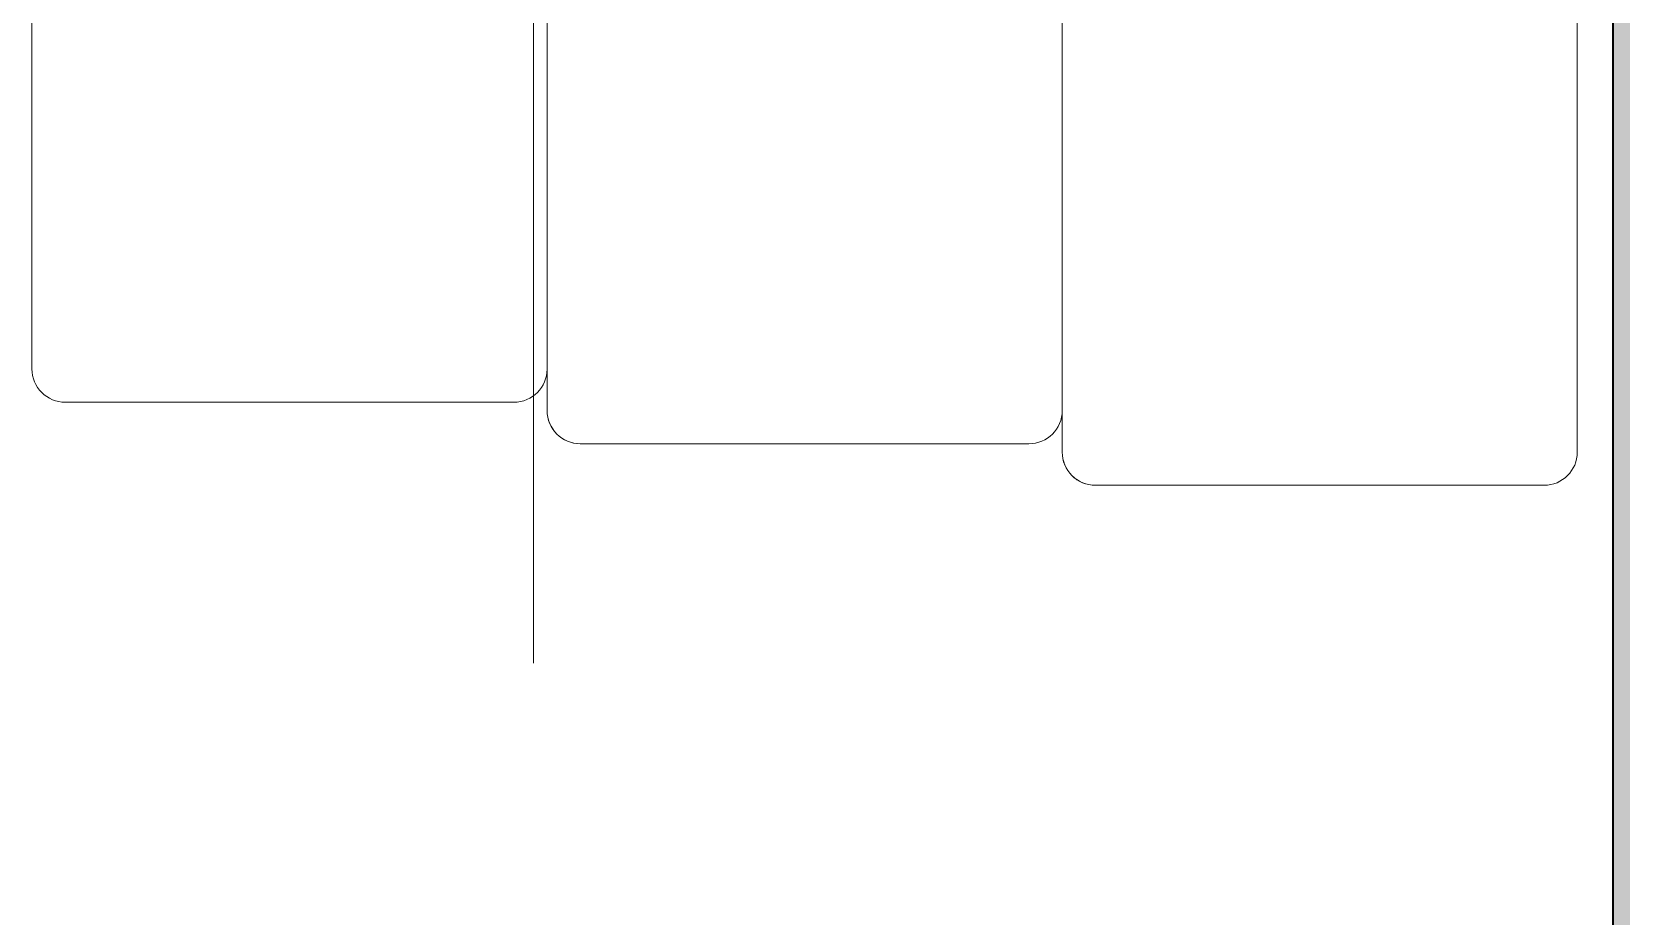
# Model space of a CAD drawing. Header units: millimetres. Extents: x 1322 to 199238, y -8553 to 29000.
# Drawn here: x 29675 to 31599, y 1400 to 2465 of the extents above; entities that cross this region are included whole.
import ezdxf

# ---------------------------------------------------------------- set-up
doc = ezdxf.new("R2010")
doc.units = ezdxf.units.MM
doc.linetypes.add('Осевая', pattern=[3175, 635, -476.25, 1587.5, -476.25])
for name, color, linetype, lineweight in [('A-GENM', 7, 'Continuous', 9), ('I-WALL', 7, 'Continuous', 9), ('Оси-2', 7, 'Осевая', 9)]:
    doc.layers.add(name, color=color, linetype=linetype, lineweight=lineweight)
for name, color, linetype, lineweight, true_color in [('A-WALL-1', 7, 'Continuous', 9, 0x3c3c3c), ('A-WALL-FNSH-1', 7, 'Continuous', 9, 0x3c3c3c), ('I-FURN-1', 7, 'Continuous', 9, 0xf0f0f0)]:
    doc.layers.add(name, color=color, linetype=linetype, lineweight=lineweight, true_color=true_color)

# ---------------------------------------------------------------- blocks, each defined once
blk = doc.blocks.new('Bed - Small Sizes - 1_118-V45-План размещения напольных электротехнических лючков и розеток 1 этажа в осях 23_1-33')
at = {"layer": 'I-FURN-1'}
for p, q in [((247.3, 1550), (-292.7, 1550)), ((-292.7, 1550), (247.3, 1550)), ((-332.7, 1510), (-332.7, 460)), ((-332.7, 460), (-332.7, 1510)), ((287.3, 657.7), (287.3, 1510)), ((287.3, 1510), (287.3, 1460)), ((287.3, 1460), (287.3, 657.7)), ((287.3, 657.7), (-212.7, 460)), ((-212.7, 460), (287.3, 657.7)), ((-212.7, 460), (287.3, 657.7)), ((287.3, 460), (287.3, 657.7)), ((287.3, 657.7), (287.3, 510)), ((287.3, 510), (287.3, 657.7)), ((287.3, 657.7), (287.3, 510)), ((287.3, 510), (287.3, 460)), ((287.3, 90), (287.3, 510)), ((287.3, 510), (287.3, 90)), ((-212.7, 460), (-332.7, 460)), ((-332.7, 460), (-332.7, 40)), ((-332.7, 40), (-332.7, 460)), ((-332.7, 460), (-212.7, 460)), ((-332.7, 460), (-332.7, 40)), ((-332.7, 40), (-332.7, 460)), ((-332.7, 460), (-212.7, 460)), ((-277.5, 446.2), (-242.7, 420)), ((-277.5, 26.2), (-277.5, 446.2)), ((-277.5, 446.2), (232.5, 446.2)), ((-277.5, 446.2), (232.5, 446.2)), ((-277.5, 26.2), (-277.5, 446.2)), ((287.3, 460), (-212.7, 460)), ((-212.7, 460), (287.3, 460)), ((-212.7, 460), (287.3, 460)), ((287.3, 460), (-212.7, 460)), ((-212.7, 460), (287.3, 460)), ((232.5, 446.2), (197.3, 420)), ((232.5, 446.2), (232.5, 26.2)), ((232.5, 446.2), (232.5, 26.2)), ((287.3, 40), (287.3, 460)), ((287.3, 460), (287.3, 90)), ((287.3, 90), (287.3, 40)), ((287.3, 40), (287.3, 90)), ((287.3, 90), (287.3, 40)), ((-277.5, 26.2), (-242.7, 60)), ((232.5, 26.2), (197.3, 60)), ((232.5, 26.2), (-277.5, 26.2)), ((232.5, 26.2), (-277.5, 26.2)), ((-292.7, 0), (247.3, 0)), ((247.3, 0), (-292.7, 0)), ((-292.7, 0), (247.3, 0)), ((247.3, 0), (-292.7, 0))]:
    blk.add_line(p, q, dxfattribs=at)
for centre, start, end in [((-292.7, 1510), 90, 180), ((-292.7, 1510), 90, 180), ((247.3, 1510), 360, 90), ((247.3, 1510), 0, 90), ((-292.7, 40), 180, 270), ((-292.7, 40), 180, 270), ((-292.7, 40), 180, 270), ((-292.7, 40), 180, 270), ((247.3, 40), 270, 360), ((247.3, 40), 270, 0), ((247.3, 40), 270, 360), ((247.3, 40), 345, 360), ((247.3, 40), 270, 345)]:
    blk.add_arc(centre, 40, start, end, dxfattribs=at)
blk = doc.blocks.new('Bed - Small Sizes - Single 5-V46-План размещения напольных электротехнических лючков и розеток 1 этажа в осях 23_1-33')
at = {"layer": 'I-FURN-1'}
for p, q in [((247.3, 1450), (-292.7, 1450)), ((-292.7, 1450), (247.3, 1450)), ((-332.7, 1410), (-332.7, 607.7)), ((-332.7, 607.7), (-332.7, 1410)), ((287.3, 657.7), (287.3, 1410)), ((287.3, 1410), (287.3, 1360)), ((287.3, 1360), (287.3, 657.7)), ((287.3, 657.7), (-212.7, 460)), ((-212.7, 460), (287.3, 657.7)), ((-212.7, 460), (287.3, 657.7)), ((287.3, 460), (287.3, 657.7)), ((287.3, 657.7), (287.3, 510)), ((287.3, 510), (287.3, 657.7)), ((287.3, 657.7), (287.3, 510)), ((-332.7, 607.7), (-332.7, 460)), ((-332.7, 460), (-332.7, 607.7)), ((287.3, 510), (287.3, 460)), ((287.3, 90), (287.3, 510)), ((287.3, 510), (287.3, 90)), ((-212.7, 460), (-332.7, 460)), ((-332.7, 460), (-332.7, 410)), ((-332.7, 40), (-332.7, 460)), ((-332.7, 460), (-212.7, 460)), ((-332.7, 460), (-332.7, 40)), ((-332.7, 40), (-332.7, 460)), ((-332.7, 460), (-212.7, 460)), ((-277.5, 446.2), (-242.7, 420)), ((-277.5, 26.2), (-277.5, 446.2)), ((-277.5, 446.2), (232.5, 446.2)), ((-277.5, 446.2), (232.5, 446.2)), ((-277.5, 26.2), (-277.5, 446.2)), ((287.3, 460), (-212.7, 460)), ((-212.7, 460), (287.3, 460)), ((-212.7, 460), (287.3, 460)), ((287.3, 460), (-212.7, 460)), ((-212.7, 460), (287.3, 460)), ((232.5, 446.2), (197.3, 420)), ((232.5, 446.2), (232.5, 26.2)), ((232.5, 446.2), (232.5, 26.2)), ((287.3, 40), (287.3, 460)), ((287.3, 460), (287.3, 90)), ((-332.7, 410), (-332.7, 40)), ((287.3, 90), (287.3, 40)), ((287.3, 40), (287.3, 90)), ((287.3, 90), (287.3, 40)), ((-277.5, 26.2), (-242.7, 60)), ((232.5, 26.2), (197.3, 60)), ((232.5, 26.2), (-277.5, 26.2)), ((232.5, 26.2), (-277.5, 26.2)), ((-292.7, 0), (247.3, 0)), ((247.3, 0), (-292.7, 0)), ((-292.7, 0), (247.3, 0)), ((247.3, 0), (-292.7, 0))]:
    blk.add_line(p, q, dxfattribs=at)
for centre, start, end in [((-292.7, 1410), 90, 180), ((-292.7, 1410), 90, 180), ((247.3, 1410), 360, 90), ((247.3, 1410), 0, 90), ((-292.7, 40), 180, 270), ((-292.7, 40), 180, 270), ((-292.7, 40), 180, 270), ((-292.7, 40), 180, 195), ((247.3, 40), 270, 360), ((247.3, 40), 270, 0), ((247.3, 40), 270, 360), ((247.3, 40), 285, 360), ((-292.7, 40), 195, 255), ((-292.7, 40), 255, 270), ((247.3, 40), 270, 285)]:
    blk.add_arc(centre, 40, start, end, dxfattribs=at)
blk = doc.blocks.new('Bed - Small Sizes - Single 6-V47-План размещения напольных электротехнических лючков и розеток 1 этажа в осях 23_1-33')
at = {"layer": 'I-FURN-1'}
for p, q in [((247.3, 1350), (-292.7, 1350)), ((-292.7, 1350), (247.3, 1350)), ((-332.7, 1310), (-332.7, 607.7)), ((-332.7, 607.7), (-332.7, 1310)), ((287.3, 657.7), (287.3, 1310)), ((287.3, 1310), (287.3, 657.7)), ((287.3, 657.7), (-212.7, 460)), ((-212.7, 460), (287.3, 657.7)), ((-212.7, 460), (287.3, 657.7)), ((287.3, 460), (287.3, 657.7)), ((287.3, 657.7), (287.3, 460)), ((287.3, 40), (287.3, 657.7)), ((287.3, 657.7), (287.3, 40)), ((-332.7, 607.7), (-332.7, 460)), ((-332.7, 460), (-332.7, 607.7)), ((-212.7, 460), (-332.7, 460)), ((-332.7, 460), (-332.7, 410)), ((-332.7, 40), (-332.7, 460)), ((-332.7, 460), (-212.7, 460)), ((-332.7, 460), (-332.7, 40)), ((-332.7, 40), (-332.7, 460)), ((-332.7, 460), (-212.7, 460)), ((-277.5, 446.2), (-242.7, 420)), ((-277.5, 26.2), (-277.5, 446.2)), ((-277.5, 446.2), (232.5, 446.2)), ((-277.5, 446.2), (232.5, 446.2)), ((-277.5, 26.2), (-277.5, 446.2)), ((287.3, 460), (-212.7, 460)), ((-212.7, 460), (287.3, 460)), ((-212.7, 460), (287.3, 460)), ((287.3, 460), (-212.7, 460)), ((-212.7, 460), (287.3, 460)), ((232.5, 446.2), (197.3, 420)), ((232.5, 446.2), (232.5, 26.2)), ((232.5, 446.2), (232.5, 26.2)), ((287.3, 40), (287.3, 460)), ((287.3, 460), (287.3, 40)), ((-332.7, 410), (-332.7, 40)), ((-277.5, 26.2), (-242.7, 60)), ((232.5, 26.2), (197.3, 60)), ((232.5, 26.2), (-277.5, 26.2)), ((232.5, 26.2), (-277.5, 26.2)), ((-292.7, 0), (247.3, 0)), ((247.3, 0), (-292.7, 0)), ((-292.7, 0), (247.3, 0)), ((247.3, 0), (-292.7, 0))]:
    blk.add_line(p, q, dxfattribs=at)
for centre, start, end in [((-292.7, 1310), 90, 180), ((-292.7, 1310), 90, 180), ((247.3, 1310), 360, 90), ((247.3, 1310), 360, 90), ((-292.7, 40), 180, 270), ((-292.7, 40), 180, 270), ((-292.7, 40), 180, 270), ((-292.7, 40), 180, 195), ((247.3, 40), 270, 360), ((247.3, 40), 270, 0), ((247.3, 40), 270, 360), ((247.3, 40), 300, 360), ((-292.7, 40), 195, 210), ((-292.7, 40), 210, 225), ((-292.7, 40), 225, 240), ((-292.7, 40), 240, 255), ((-292.7, 40), 255, 270), ((247.3, 40), 270, 300)]:
    blk.add_arc(centre, 40, start, end, dxfattribs=at)
blk = doc.blocks.new('Рисунок_горы - Рисунок_горы-31934381-План размещения напольных электротехнических лючков и розеток 1 этажа в осях 23_1-33')
at = {"layer": 'A-GENM'}
for p, q in [((107109, 5509.4), (107109, 170)), ((107109, 1721.7), (107109, 2520.4)), ((107109, 2349.5), (107109, 2318.8)), ((107109, 1892.3), (107109, 1912.9)), ((107109, 1600.7), (107109, 1631.9)), ((107109, 1247.5), (107109, 1581.1))]:
    blk.add_line(p, q, dxfattribs=at)
for points in [[(107109, 2525.4), (107109, 2507.2), (107109, 2429.8), (107109, 2406.1)], [(107109, 2405.3), (107109, 2304), (107109, 2038.3), (107109, 1883.2)], [(107109, 2043.8), (107109, 2144.3), (107109, 2381.5), (107109, 2405.3)], [(107109, 2320.5), (107109, 2323.6), (107109, 2328.7), (107109, 2337.1)], [(107109, 1964.2), (107109, 1942.5), (107109, 1888.8), (107109, 1862.5)], [(107109, 1892), (107109, 1892.1), (107109, 1892.2), (107109, 1892.3)], [(107109, 1846.5), (107109, 1852.9), (107109, 1864.9), (107109, 1884.9)], [(107109, 1726.9), (107109, 1726.2), (107109, 1724.5), (107109, 1721.7)], [(107109, 1582.9), (107109, 1585.7), (107109, 1591.5), (107109, 1600.7)]]:
    blk.add_open_spline(points, degree=3, dxfattribs=at)
for points, knots in [([(107109, 2444.2), (107109, 2444.2), (107109, 2463.7), (107109, 2510.3), (107109, 2522.5)], [0.7142857, 0.7142857, 0.7142857, 0.7142857, 0.7142857, 0.9587899, 0.9587899, 0.9587899, 0.9587899]), ([(107109, 2510.3), (107109, 2510.3), (107109, 2483), (107109, 2428.7), (107109, 2405.3)], [0.798561151, 0.798561151, 0.798561151, 0.798561151, 0.798561161, 0.805755396, 0.805755396, 0.805755396, 0.805755396]), ([(107109, 2337.1), (107109, 2337.1), (107109, 2349.8), (107109, 2431.6), (107109, 2444.2)], [0.5714286, 0.5714286, 0.5714286, 0.5714286, 0.5714286, 0.7142857, 0.7142857, 0.7142857, 0.7142857]), ([(107109, 2406.1), (107109, 2406.1), (107109, 2382.9), (107109, 2358.8), (107109, 2349.5)], [0.1428571, 0.1428571, 0.1428571, 0.1428571, 0.1428572, 0.2857143, 0.2857143, 0.2857143, 0.2857143]), ([(107109, 2405.3), (107109, 2405.3), (107109, 2381.5), (107109, 2144.3), (107109, 2043.8)], [0.805755396, 0.805755396, 0.805755396, 0.805755396, 0.805755406, 0.811968093, 0.811968093, 0.811968093, 0.811968093]), ([(107109, 1912.9), (107109, 1912.9), (107109, 1929.2), (107109, 1947.2), (107109, 1957.2)], [0.75, 0.75, 0.75, 0.75, 0.75, 0.9031603, 0.9031603, 0.9031603, 0.9031603]), ([(107109, 1884.9), (107109, 1884.9), (107109, 1886.1), (107109, 1887), (107109, 1887.6)], [0.5, 0.5, 0.5, 0.5, 0.50000001, 0.51734184, 0.51734184, 0.51734184, 0.51734184]), ([(107109, 1883.2), (107109, 1883.2), (107109, 1772), (107109, 1712.3), (107109, 1580.9)], [0.05882353, 0.05882353, 0.05882353, 0.05882353, 0.05882354, 0.11764706, 0.11764706, 0.11764706, 0.11764706]), ([(107109, 1862.5), (107109, 1862.5), (107109, 1860.3), (107109, 1858.7), (107109, 1857.3)], [0.125, 0.125, 0.125, 0.125, 0.12500001, 0.14766196, 0.14766196, 0.14766196, 0.14766196]), ([(107109, 1684.9), (107109, 1684.9), (107109, 1707.2), (107109, 1723.9), (107109, 1726.9)], [0.76119403, 0.76119403, 0.76119403, 0.76119403, 0.76119404, 0.77147012, 0.77147012, 0.77147012, 0.77147012]), ([(107109, 1640.8), (107109, 1640.8), (107109, 1660.5), (107109, 1675.7), (107109, 1684.9)], [0.74626866, 0.74626866, 0.74626866, 0.74626866, 0.74626867, 0.76119403, 0.76119403, 0.76119403, 0.76119403]), ([(107109, 1631.9), (107109, 1631.9), (107109, 1634.7), (107109, 1638.3), (107109, 1640.8)], [0.73134328, 0.73134328, 0.73134328, 0.73134328, 0.73134329, 0.74626866, 0.74626866, 0.74626866, 0.74626866]), ([(107109, 1580.9), (107109, 1580.9), (107109, 1528.6), (107109, 1484.2), (107109, 1440.4)], [0.11764706, 0.11764706, 0.11764706, 0.11764706, 0.11764707, 0.17647059, 0.17647059, 0.17647059, 0.17647059]), ([(107109, 1440.4), (107109, 1440.4), (107109, 1388), (107109, 1350.4), (107109, 1277.3)], [0.17647059, 0.17647059, 0.17647059, 0.17647059, 0.1764706, 0.23529412, 0.23529412, 0.23529412, 0.23529412])]:
    blk.add_open_spline(points, degree=3, knots=knots, dxfattribs=at)

msp = doc.modelspace()

# ---------------------------------------------------------------- hatches: boundary and pattern name
at = {"layer": 'I-WALL'}
h = msp.add_hatch(dxfattribs=at)
h.set_pattern_fill('FP_31', color=256, style=0, pattern_type=2)
h.set_pattern_definition([(0, (-75531.326, 0), (121.92, 30.48), [10.058, -81.382, 10.058, -81.382, -487.68]), (0, (-75531.326, 0), (121.92, 30.48), [-182.88, 10.058, -172.822, 10.058, -81.382, -213.36]), (0, (-75531.326, 0), (121.92, 30.48), [-457.2, 10.058, -50.902, 10.058, -142.342]), (120, (-75485.606, 15.24), (-87.356454, 90.345817), [10.058, -81.382, 10.058, -81.382, -487.68]), (120, (-75485.606, 15.24), (-87.356454, 90.345817), [-182.88, 10.058, -172.822, 10.058, -81.382, -213.36]), (120, (-75485.606, 15.24), (-87.356454, 90.345817), [-457.2, 10.058, -50.902, 10.058, -142.342]), (240, (-75470.366, 76.2), (-34.563546, -120.825817), [10.058, -81.382, 10.058, -81.382, -487.68]), (240, (-75470.366, 76.2), (-34.563546, -120.825817), [-182.88, 10.058, -172.822, 10.058, -81.382, -213.36]), (240, (-75470.366, 76.2), (-34.563546, -120.825817), [-457.2, 10.058, -50.902, 10.058, -142.342])])
h.paths.add_polyline_path([(31598.7, 150), (31598.7, 10380), (31578.7, 10380), (31578.7, 150)])

# ---------------------------------------------------------------- linework, layer by layer
at = {"layer": 'A-WALL-1'}
msp.add_line((31578.7, 10380), (31578.7, 170), dxfattribs=at)
at = {"layer": 'A-WALL-FNSH-1'}
for p, q in [((31577.7, 2568.2), (31577.7, 2312.8)), ((31578.7, 2438.5), (31577.7, 2438.5)), ((31577.7, 2437.7), (31578.7, 2437.7)), ((31578.7, 2312.8), (31577.7, 2312.8)), ((31577.7, 2312.8), (31577.7, 2098.3)), ((31577.7, 2312.8), (31578.7, 2312.8)), ((31578.7, 2167), (31577.7, 2167)), ((31577.7, 2165.7), (31578.7, 2165.7)), ((31577.7, 2098.3), (31578.7, 2098.3)), ((31578.7, 2097.8), (31577.7, 2097.8)), ((31577.7, 2097.8), (31577.7, 1691.1)), ((31578.7, 1752.2), (31577.7, 1752.2)), ((31577.7, 1752.1), (31578.7, 1752.1)), ((31577.7, 1691.1), (31578.7, 1691.1)), ((31578.7, 1689.4), (31577.7, 1689.4)), ((31577.7, 1689.4), (31577.7, 171))]:
    msp.add_line(p, q, dxfattribs=at)
at = {"layer": 'I-WALL'}
for p, q in [((31578.7, 2439.2), (31577.7, 2439.2)), ((31578.7, 2204.3), (31577.7, 2204.3)), ((31577.7, 2094.4), (31578.7, 2094.4)), ((31578.7, 2044.2), (31577.7, 2044.2)), ((31577.7, 1959.2), (31578.7, 1959.2)), ((31577.7, 1958.4), (31578.7, 1958.4)), ((31577.7, 1934.4), (31578.7, 1934.4)), ((31578.7, 1757.7), (31577.7, 1757.7)), ((31577.7, 1647.8), (31578.7, 1647.8)), ((31578.7, 1525.9), (31577.7, 1525.9)), ((31577.7, 1503), (31578.7, 1503)), ((31577.7, 1501), (31578.7, 1501)), ((31577.7, 1416), (31578.7, 1416))]:
    msp.add_line(p, q, dxfattribs=at)
for points, knots in [([(31577.7, 2438.5), (31577.7, 2438.6), (31577.7, 2440.1), (31577.7, 2436.6), (31577.7, 2409.2), (31577.7, 2368.8), (31577.7, 2329.8), (31577.7, 2319.1), (31577.7, 2312.8)], [-2.0072799, -2.0072799, -2.0072799, -2.0072799, -2.0039584, -1.9323773, -1.8376503, -1.718064, -1.6016202, -1.482747, -1.482747, -1.482747, -1.482747]), ([(31577.7, 2312.8), (31577.7, 2318.6), (31577.7, 2329.4), (31577.7, 2367.6), (31577.7, 2408), (31577.7, 2435.3), (31577.7, 2438.8), (31577.7, 2437.7)], [-0.5739219, -0.5739219, -0.5739219, -0.5739219, -0.4618702, -0.3454264, -0.2258401, -0.1311132, -0.0608681, -0.0608681, -0.0608681, -0.0608681]), ([(31577.7, 2167), (31577.7, 2169.7), (31577.7, 2175.4), (31577.7, 2183.6), (31577.7, 2190), (31577.7, 2198), (31577.7, 2202.9), (31577.7, 2205.5), (31577.7, 2198.8), (31577.7, 2177.8), (31577.7, 2136.8), (31577.7, 2111.1), (31577.7, 2095.9), (31577.7, 2095.9), (31577.7, 2093.8), (31577.7, 2095.2), (31577.7, 2097.3), (31577.7, 2098.3)], [-1.314053, -1.314053, -1.314053, -1.314053, -1.257396, -1.183774, -1.104802, -1.027747, -0.955254, -0.896935, -0.833013, -0.751105, -0.652602, -0.534539, -0.451116, -0.365944, -0.289006, -0.185438, -0.126255, -0.126255, -0.126255, -0.126255]), ([(31577.7, 2097.8), (31577.7, 2096.7), (31577.7, 2094.6), (31577.7, 2093.1), (31577.7, 2095.2), (31577.7, 2095.2), (31577.7, 2110.5), (31577.7, 2136.1), (31577.7, 2177.1), (31577.7, 2198.1), (31577.7, 2204.8), (31577.7, 2202.2), (31577.7, 2197.3), (31577.7, 2189.4), (31577.7, 2182.9), (31577.7, 2174.6), (31577.7, 2168.7), (31577.7, 2165.7)], [-1.446851, -1.446851, -1.446851, -1.446851, -1.384661, -1.281093, -1.204155, -1.118982, -1.03556, -0.917496, -0.818994, -0.737085, -0.673164, -0.614845, -0.542352, -0.465296, -0.386325, -0.312703, -0.251923, -0.251923, -0.251923, -0.251923]), ([(31577.7, 1959.2), (31577.7, 1967.3), (31577.7, 1972.3), (31577.7, 1978.1), (31577.7, 1987.3), (31577.7, 1996.1), (31577.7, 2006.4), (31577.7, 2015.2), (31577.7, 2023.5), (31577.7, 2030), (31577.7, 2037.9), (31577.7, 2042.9), (31577.7, 2045.4), (31577.7, 2038.7), (31577.7, 2017.8), (31577.7, 1976.7), (31577.7, 1951.1), (31577.7, 1935.8), (31577.7, 1935.8), (31577.7, 1933.8), (31577.7, 1935.4), (31577.7, 1939.5), (31577.7, 1946.1), (31577.7, 1958.4)], [-1.570099, -1.570099, -1.570099, -1.570099, -1.541159, -1.501754, -1.446541, -1.382724, -1.319119, -1.257396, -1.183774, -1.104802, -1.027747, -0.955254, -0.896935, -0.833013, -0.751105, -0.652602, -0.534539, -0.451116, -0.365944, -0.289006, -0.185438, -0.086085, 0, 0, 0, 0]), ([(31577.7, 1957.5), (31577.7, 1945.3), (31577.7, 1938.7), (31577.7, 1934.6), (31577.7, 1932.9), (31577.7, 1935), (31577.7, 1935), (31577.7, 1950.2), (31577.7, 1975.8), (31577.7, 2016.9), (31577.7, 2037.9), (31577.7, 2044.6), (31577.7, 2042), (31577.7, 2037), (31577.7, 2029.1), (31577.7, 2022.7), (31577.7, 2014.3), (31577.7, 2005.5), (31577.7, 1995.3), (31577.7, 1986.4), (31577.7, 1977.2), (31577.7, 1971.5), (31577.7, 1966.4), (31577.7, 1958.4)], [-1.570099, -1.570099, -1.570099, -1.570099, -1.484014, -1.384661, -1.281093, -1.204155, -1.118982, -1.03556, -0.917496, -0.818994, -0.737085, -0.673164, -0.614845, -0.542352, -0.465296, -0.386325, -0.312703, -0.250979, -0.187375, -0.123558, -0.068344, -0.028939, 0, 0, 0, 0]), ([(31577.7, 1752.2), (31577.7, 1754.1), (31577.7, 1756.7), (31577.7, 1758.3), (31577.7, 1756.3), (31577.7, 1756.3), (31577.7, 1741), (31577.7, 1715.4), (31577.7, 1674.3), (31577.7, 1653.3), (31577.7, 1646.6), (31577.7, 1649.2), (31577.7, 1654.2), (31577.7, 1662.1), (31577.7, 1668.6), (31577.7, 1676.9), (31577.7, 1684.4), (31577.7, 1689.3), (31577.7, 1691.1)], [-1.470924, -1.470924, -1.470924, -1.470924, -1.384661, -1.281093, -1.204155, -1.118982, -1.03556, -0.917496, -0.818994, -0.737085, -0.673164, -0.614845, -0.542352, -0.465296, -0.386325, -0.312703, -0.250979, -0.216945, -0.216945, -0.216945, -0.216945]), ([(31577.7, 1647.4), (31577.7, 1647.4), (31577.7, 1647.7), (31577.7, 1652.9), (31577.7, 1673.9), (31577.7, 1715), (31577.7, 1740.6), (31577.7, 1755.8), (31577.7, 1755.8), (31577.7, 1757.2), (31577.7, 1757.3), (31577.7, 1757.3)], [-0.9094845, -0.9094845, -0.9094845, -0.9094845, -0.8969349, -0.8330133, -0.7511047, -0.6526024, -0.5345389, -0.4511164, -0.3659437, -0.2890059, -0.2762441, -0.2762441, -0.2762441, -0.2762441]), ([(31577.7, 1757.3), (31577.7, 1757.3), (31577.7, 1756.2), (31577.7, 1753.9), (31577.7, 1752.1)], [-0.2759159, -0.2759159, -0.2759159, -0.2759159, -0.1854375, -0.1047414, -0.1047414, -0.1047414, -0.1047414]), ([(31577.7, 1689.4), (31577.7, 1688.1), (31577.7, 1683.6), (31577.7, 1676.5), (31577.7, 1668.1), (31577.7, 1661.7), (31577.7, 1653.7), (31577.7, 1649.1), (31577.7, 1647.4), (31577.7, 1647.4)], [-1.3448374, -1.3448374, -1.3448374, -1.3448374, -1.3191194, -1.2573959, -1.1837741, -1.1048025, -1.0277466, -0.9552539, -0.9096552, -0.9096552, -0.9096552, -0.9096552]), ([(31577.7, 1503), (31577.7, 1495), (31577.7, 1489.9), (31577.7, 1484.1), (31577.7, 1474.9), (31577.7, 1466.1), (31577.7, 1455.8), (31577.7, 1447.1), (31577.7, 1438.7), (31577.7, 1432.2), (31577.7, 1424.3), (31577.7, 1419.3), (31577.7, 1416.8), (31577.7, 1423.5), (31577.7, 1444.5), (31577.7, 1485.5), (31577.7, 1511.1), (31577.7, 1526.4), (31577.7, 1526.4), (31577.7, 1528.4), (31577.7, 1526.8), (31577.7, 1522.7), (31577.7, 1516.1), (31577.7, 1503.8)], [-1.570099, -1.570099, -1.570099, -1.570099, -1.541159, -1.501754, -1.446541, -1.382724, -1.319119, -1.257396, -1.183774, -1.104802, -1.027747, -0.955254, -0.896935, -0.833013, -0.751105, -0.652602, -0.534539, -0.451116, -0.365944, -0.289006, -0.185438, -0.086085, 0, 0, 0, 0]), ([(31577.7, 1501.9), (31577.7, 1514.1), (31577.7, 1520.7), (31577.7, 1524.8), (31577.7, 1526.5), (31577.7, 1524.4), (31577.7, 1524.4), (31577.7, 1509.2), (31577.7, 1483.5), (31577.7, 1442.5), (31577.7, 1421.5), (31577.7, 1414.8), (31577.7, 1417.4), (31577.7, 1422.3), (31577.7, 1430.2), (31577.7, 1436.7), (31577.7, 1445.1), (31577.7, 1453.8), (31577.7, 1464.1), (31577.7, 1473), (31577.7, 1482.1), (31577.7, 1487.9), (31577.7, 1493), (31577.7, 1501)], [-1.570099, -1.570099, -1.570099, -1.570099, -1.484014, -1.384661, -1.281093, -1.204155, -1.118982, -1.03556, -0.917496, -0.818994, -0.737085, -0.673164, -0.614845, -0.542352, -0.465296, -0.386325, -0.312703, -0.250979, -0.187375, -0.123558, -0.068344, -0.028939, 0, 0, 0, 0])]:
    msp.add_open_spline(points, degree=3, knots=knots, dxfattribs=at)
at = {"layer": 'Оси-2'}
msp.add_line((30278.7, 593.7), (30278.7, 19528.3), dxfattribs=at)

# ---------------------------------------------------------------- block references
at = {"layer": 'A-GENM'}
msp.add_blockref('Рисунок_горы - Рисунок_горы-31934381-План размещения напольных электротехнических лючков и розеток 1 этажа в осях 23_1-33', (-75531.3, 0), dxfattribs=at)
at = {"layer": 'I-FURN-1', "rotation": 180}
for name, p in [('Bed - Small Sizes - 1_118-V45-План размещения напольных электротехнических лючков и розеток 1 этажа в осях 23_1-33', (31202.5, 3469)), ('Bed - Small Sizes - Single 5-V46-План размещения напольных электротехнических лючков и розеток 1 этажа в осях 23_1-33', (30582.5, 3419)), ('Bed - Small Sizes - Single 6-V47-План размещения напольных электротехнических лючков и розеток 1 этажа в осях 23_1-33', (29962.5, 3369))]:
    msp.add_blockref(name, p, dxfattribs=at)

doc.saveas('drawing.dxf')
